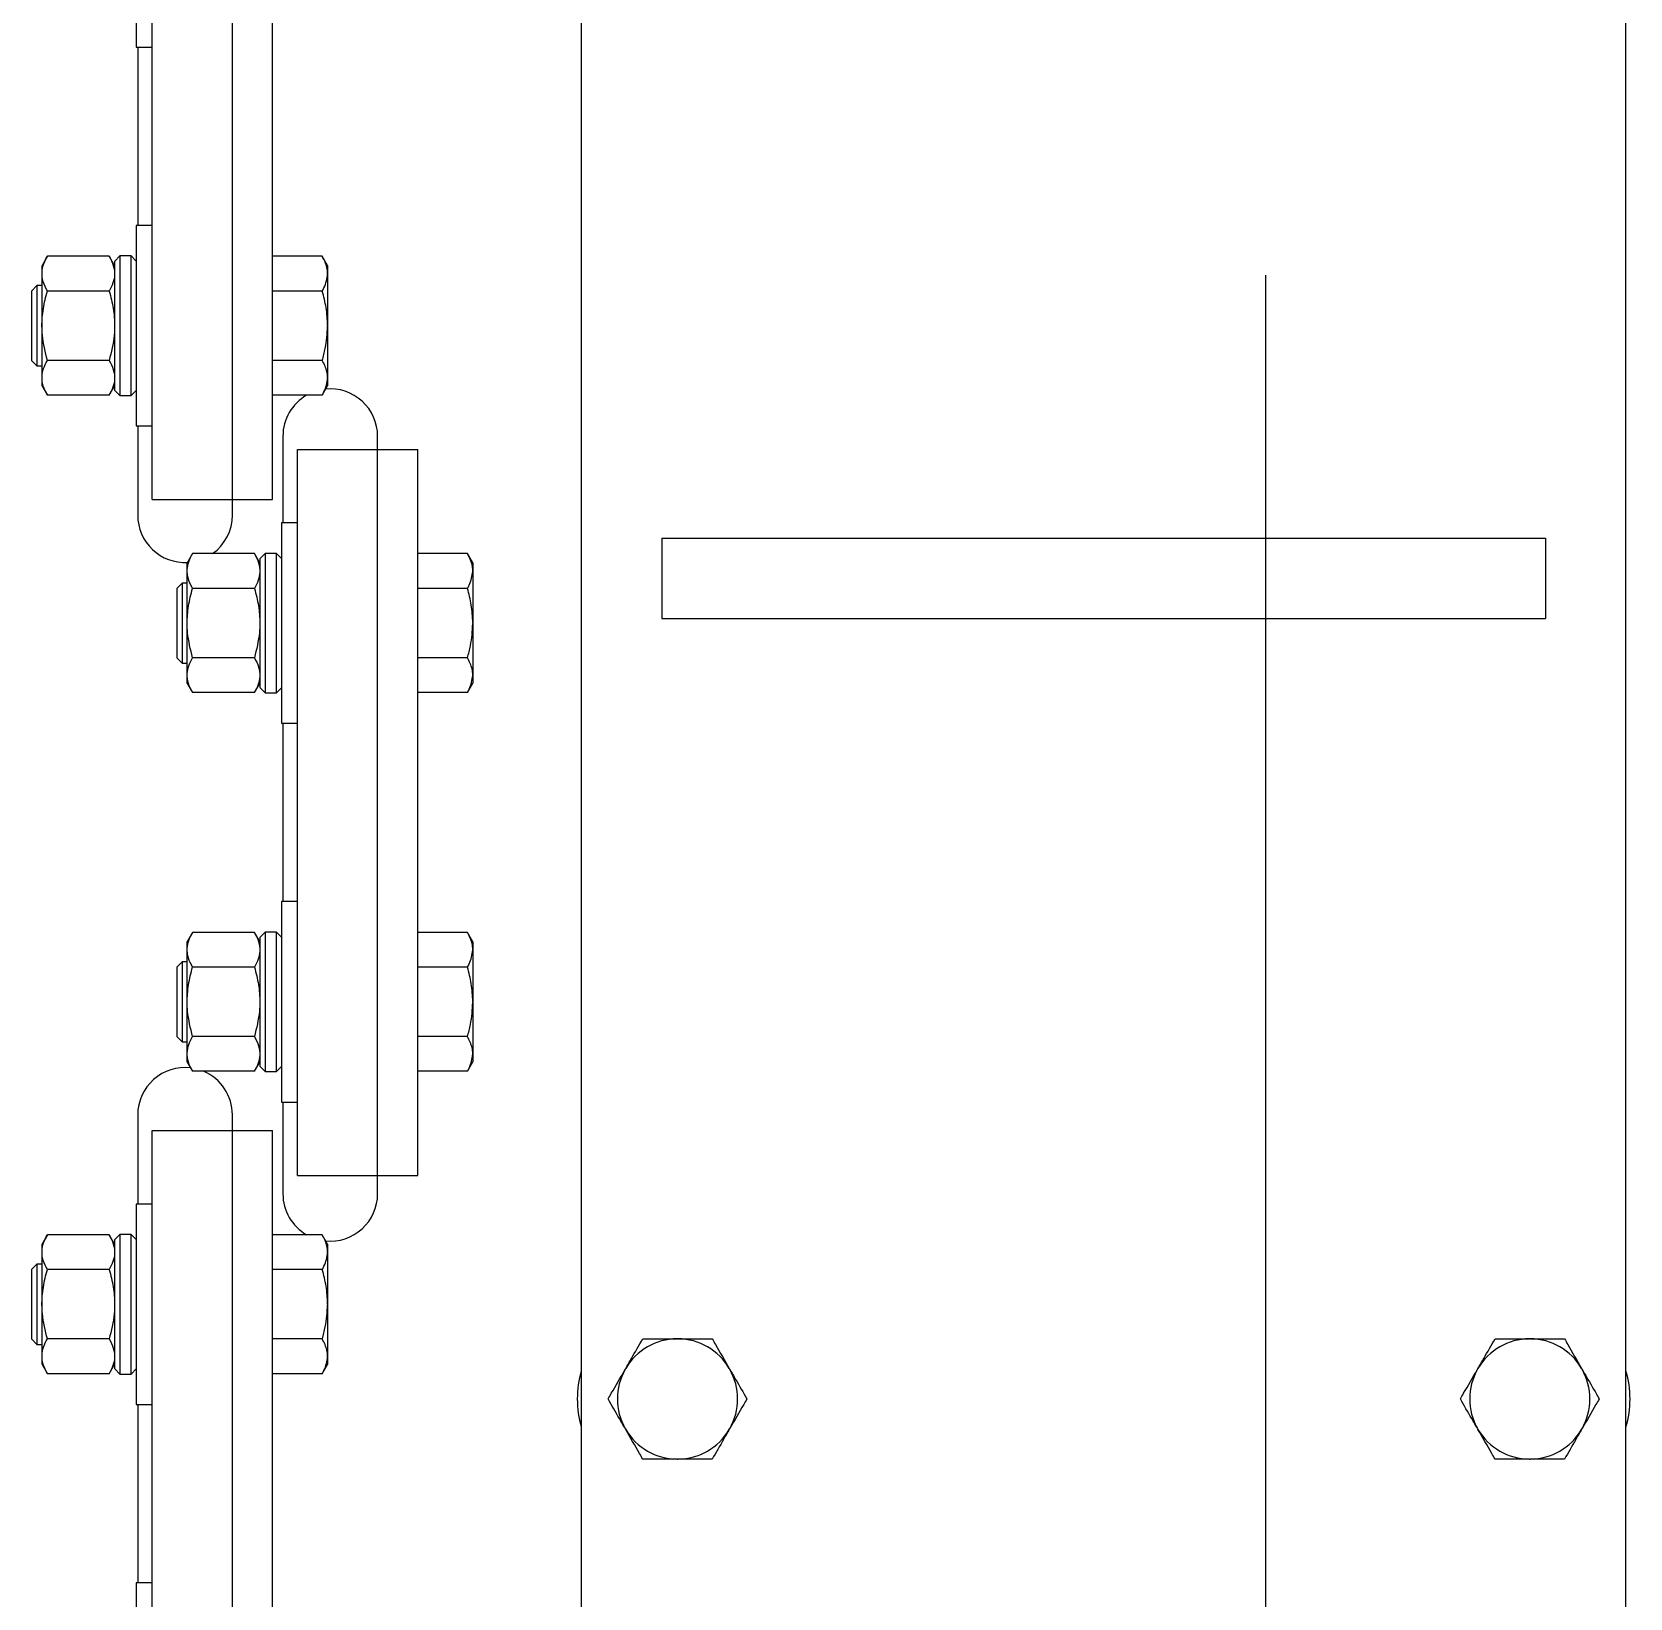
# Model space of a CAD drawing. Header units: millimetres. Extents: x 1293 to 41893, y 1011 to 26911.
# Drawn here: x 10689.4 to 10858.2, y 14736 to 14901.4 of the extents above; entities that cross this region are included whole.
import ezdxf

# ---------------------------------------------------------------- set-up
doc = ezdxf.new("R2010")
doc.units = ezdxf.units.MM
doc.header["$LTSCALE"] = 50
doc.linetypes.add('CENTERX2', pattern=[20.32, 12.7, -2.54, 2.54, -2.54])

msp = doc.modelspace()

# ---------------------------------------------------------------- linework, layer by layer
at = {"color": 7, "linetype": 'Continuous', "lineweight": 25}
for p, q in [((10747.4344163, 15092.7092064), (10747.4344163, 14114.7092064)), ((10857.745883, 14114.7092064), (10857.745883, 15092.7092064)), ((10710.5901497, 14850.3758731), (10710.5901497, 14930.3758731)), ((10702.123483, 14852.0425398), (10702.123483, 14928.7092064)), ((10714.823483, 14852.0425398), (10714.823483, 14928.7092064)), ((10700.4301497, 14920.9592064), (10700.4301497, 14899.7925398)), ((10700.4301497, 14899.7925398), (10702.123483, 14899.7925398)), ((10700.5901497, 14899.7925398), (10700.5901497, 14880.9592064)), ((10702.123483, 14880.9592064), (10700.4301497, 14880.9592064)), ((10700.4301497, 14880.9592064), (10700.4301497, 14859.7925398)), ((10691.0507723, 14877.7080064), (10690.4564163, 14876.6785518)), ((10697.5836604, 14877.7080064), (10691.0507723, 14877.7080064)), ((10698.1780163, 14876.6785518), (10697.5836604, 14877.7080064)), ((10698.707183, 14877.7418731), (10698.1780163, 14877.2127064)), ((10698.1780163, 14863.5390398), (10698.1780163, 14877.2127064)), ((10699.900983, 14877.7418731), (10698.707183, 14877.7418731)), ((10698.707183, 14877.7418731), (10698.707183, 14863.0098731)), ((10700.4301497, 14877.2127064), (10699.900983, 14877.7418731)), ((10699.900983, 14863.0098731), (10699.900983, 14877.7418731)), ((10720.0781281, 14877.7082215), (10714.823483, 14877.7082215)), ((10720.645163, 14876.7260882), (10720.0781281, 14877.7082215)), ((10690.4564163, 14876.6785518), (10690.4564163, 14864.0731945)), ((10720.645163, 14876.7260882), (10720.645163, 14864.025658)), ((10689.9534963, 14874.6092064), (10689.4243297, 14874.0800398)), ((10689.4243297, 14866.6717064), (10689.4243297, 14874.0800398)), ((10690.4564163, 14874.6092064), (10689.9534963, 14874.6092064)), ((10689.9534963, 14874.6092064), (10689.9534963, 14866.1425398)), ((10697.5834741, 14874.0422624), (10691.0509585, 14874.0422624)), ((10720.0781281, 14874.0420473), (10714.823483, 14874.0420473)), ((10689.4243297, 14866.6717064), (10689.9534963, 14866.1425398)), ((10689.9534963, 14866.1425398), (10690.4564163, 14866.1425398)), ((10697.5834741, 14866.7094838), (10691.0509585, 14866.7094838)), ((10720.0781281, 14866.7096989), (10714.823483, 14866.7096989)), ((10690.4564163, 14864.0731945), (10691.0507723, 14863.0437398)), ((10697.5836604, 14863.0437398), (10698.1780163, 14864.0731945)), ((10698.1780163, 14863.5390398), (10698.707183, 14863.0098731)), ((10699.900983, 14863.0098731), (10700.4301497, 14863.5390398)), ((10720.0781281, 14863.0435247), (10720.645163, 14864.025658)), ((10697.5836604, 14863.0437398), (10691.0507723, 14863.0437398)), ((10698.707183, 14863.0098731), (10699.900983, 14863.0098731)), ((10720.0781281, 14863.0435247), (10714.823483, 14863.0435247)), ((10700.4301497, 14859.7925398), (10702.123483, 14859.7925398)), ((10700.5901497, 14859.7925398), (10700.5901497, 14850.3758731)), ((10715.923483, 14858.7092064), (10715.923483, 14849.5592064)), ((10725.923483, 14778.7092064), (10725.923483, 14858.7092064)), ((10717.4568163, 14780.6425398), (10717.4568163, 14857.3092064)), ((10717.4568163, 14857.3092064), (10730.1568163, 14857.3092064)), ((10730.1568163, 14780.6425398), (10730.1568163, 14857.3092064)), ((10702.123483, 14852.0425398), (10714.823483, 14852.0425398)), ((10717.4568163, 14849.5592064), (10715.763483, 14849.5592064)), ((10715.763483, 14849.5592064), (10715.763483, 14828.3925398)), ((10755.923483, 14847.9425398), (10755.923483, 14839.4758731)), ((10755.923483, 14847.9425398), (10849.2568163, 14847.9425398)), ((10849.2568163, 14847.9425398), (10849.2568163, 14839.4758731)), ((10706.3841056, 14846.3080064), (10705.7897497, 14845.2785518)), ((10705.7897497, 14845.2785518), (10705.7897497, 14832.6731945)), ((10712.9169937, 14846.3080064), (10706.3841056, 14846.3080064)), ((10713.5113497, 14845.2785518), (10712.9169937, 14846.3080064)), ((10714.0405163, 14846.3418731), (10713.5113497, 14845.8127064)), ((10713.5113497, 14832.1390398), (10713.5113497, 14845.8127064)), ((10715.2343163, 14846.3418731), (10714.0405163, 14846.3418731)), ((10714.0405163, 14846.3418731), (10714.0405163, 14831.6098731)), ((10715.763483, 14845.8127064), (10715.2343163, 14846.3418731)), ((10715.2343163, 14831.6098731), (10715.2343163, 14846.3418731)), ((10735.4114614, 14846.3082215), (10730.1568163, 14846.3082215)), ((10735.9784963, 14845.3260882), (10735.4114614, 14846.3082215)), ((10735.9784963, 14845.3260882), (10735.9784963, 14832.625658)), ((10705.2868297, 14843.2092064), (10704.757663, 14842.6800398)), ((10705.7897497, 14843.2092064), (10705.2868297, 14843.2092064)), ((10705.2868297, 14843.2092064), (10705.2868297, 14834.7425398)), ((10704.757663, 14835.2717064), (10704.757663, 14842.6800398)), ((10712.9168075, 14842.6422624), (10706.3842919, 14842.6422624)), ((10735.4114614, 14842.6420473), (10730.1568163, 14842.6420473)), ((10755.923483, 14839.4758731), (10849.2568163, 14839.4758731)), ((10704.757663, 14835.2717064), (10705.2868297, 14834.7425398)), ((10705.2868297, 14834.7425398), (10705.7897497, 14834.7425398)), ((10712.9168075, 14835.3094838), (10706.3842919, 14835.3094838)), ((10735.4114614, 14835.3096989), (10730.1568163, 14835.3096989)), ((10705.7897497, 14832.6731945), (10706.3841056, 14831.6437398)), ((10712.9169937, 14831.6437398), (10706.3841056, 14831.6437398)), ((10712.9169937, 14831.6437398), (10713.5113497, 14832.6731945)), ((10713.5113497, 14832.1390398), (10714.0405163, 14831.6098731)), ((10714.0405163, 14831.6098731), (10715.2343163, 14831.6098731)), ((10715.2343163, 14831.6098731), (10715.763483, 14832.1390398)), ((10735.4114614, 14831.6435247), (10730.1568163, 14831.6435247)), ((10735.4114614, 14831.6435247), (10735.9784963, 14832.625658)), ((10715.763483, 14828.3925398), (10717.4568163, 14828.3925398)), ((10715.923483, 14828.3925398), (10715.923483, 14809.5592064)), ((10717.4568163, 14809.5592064), (10715.763483, 14809.5592064)), ((10715.763483, 14809.5592064), (10715.763483, 14788.3925398)), ((10706.3841056, 14806.3080064), (10705.7897497, 14805.2785518)), ((10712.9169937, 14806.3080064), (10706.3841056, 14806.3080064)), ((10713.5113497, 14805.2785518), (10712.9169937, 14806.3080064)), ((10714.0405163, 14806.3418731), (10713.5113497, 14805.8127064)), ((10715.2343163, 14806.3418731), (10714.0405163, 14806.3418731)), ((10714.0405163, 14806.3418731), (10714.0405163, 14791.6098731)), ((10715.763483, 14805.8127064), (10715.2343163, 14806.3418731)), ((10715.2343163, 14791.6098731), (10715.2343163, 14806.3418731)), ((10735.4114614, 14806.3082215), (10730.1568163, 14806.3082215)), ((10735.9784963, 14805.3260882), (10735.4114614, 14806.3082215)), ((10705.7897497, 14805.2785518), (10705.7897497, 14792.6731945)), ((10713.5113497, 14792.1390398), (10713.5113497, 14805.8127064)), ((10735.9784963, 14805.3260882), (10735.9784963, 14792.625658)), ((10705.2868297, 14803.2092064), (10704.757663, 14802.6800398)), ((10704.757663, 14795.2717064), (10704.757663, 14802.6800398)), ((10705.7897497, 14803.2092064), (10705.2868297, 14803.2092064)), ((10705.2868297, 14803.2092064), (10705.2868297, 14794.7425398)), ((10712.9168075, 14802.6422624), (10706.3842919, 14802.6422624)), ((10735.4114614, 14802.6420473), (10730.1568163, 14802.6420473)), ((10704.757663, 14795.2717064), (10705.2868297, 14794.7425398)), ((10705.2868297, 14794.7425398), (10705.7897497, 14794.7425398)), ((10712.9168075, 14795.3094838), (10706.3842919, 14795.3094838)), ((10735.4114614, 14795.3096989), (10730.1568163, 14795.3096989)), ((10705.7897497, 14792.6731945), (10706.3841056, 14791.6437398)), ((10712.9169937, 14791.6437398), (10713.5113497, 14792.6731945)), ((10735.4114614, 14791.6435247), (10735.9784963, 14792.625658)), ((10712.9169937, 14791.6437398), (10706.3841056, 14791.6437398)), ((10713.5113497, 14792.1390398), (10714.0405163, 14791.6098731)), ((10714.0405163, 14791.6098731), (10715.2343163, 14791.6098731)), ((10715.2343163, 14791.6098731), (10715.763483, 14792.1390398)), ((10735.4114614, 14791.6435247), (10730.1568163, 14791.6435247)), ((10715.763483, 14788.3925398), (10717.4568163, 14788.3925398)), ((10715.923483, 14788.3925398), (10715.923483, 14778.7092064)), ((10700.5901497, 14787.0425398), (10700.5901497, 14777.6258731)), ((10710.5901497, 14707.0425398), (10710.5901497, 14787.0425398)), ((10702.123483, 14708.7092064), (10702.123483, 14785.3758731)), ((10702.123483, 14785.3758731), (10714.823483, 14785.3758731)), ((10714.823483, 14708.7092064), (10714.823483, 14785.3758731)), ((10717.4568163, 14780.6425398), (10730.1568163, 14780.6425398)), ((10702.123483, 14777.6258731), (10700.4301497, 14777.6258731)), ((10700.4301497, 14777.6258731), (10700.4301497, 14756.4592064)), ((10691.0507723, 14774.3746731), (10690.4564163, 14773.3452184)), ((10697.5836604, 14774.3746731), (10691.0507723, 14774.3746731)), ((10698.1780163, 14773.3452184), (10697.5836604, 14774.3746731)), ((10698.707183, 14774.4085398), (10698.1780163, 14773.8793731)), ((10699.900983, 14774.4085398), (10698.707183, 14774.4085398)), ((10698.707183, 14774.4085398), (10698.707183, 14759.6765398)), ((10700.4301497, 14773.8793731), (10699.900983, 14774.4085398)), ((10699.900983, 14759.6765398), (10699.900983, 14774.4085398)), ((10720.0781281, 14774.3748882), (10714.823483, 14774.3748882)), ((10720.645163, 14773.3927549), (10720.0781281, 14774.3748882)), ((10690.4564163, 14773.3452184), (10690.4564163, 14760.7398611)), ((10698.1780163, 14760.2057064), (10698.1780163, 14773.8793731)), ((10720.645163, 14773.3927549), (10720.645163, 14760.6923247)), ((10689.9534963, 14771.2758731), (10689.4243297, 14770.7467064)), ((10689.4243297, 14763.3383731), (10689.4243297, 14770.7467064)), ((10690.4564163, 14771.2758731), (10689.9534963, 14771.2758731)), ((10689.9534963, 14771.2758731), (10689.9534963, 14762.8092064)), ((10697.5834741, 14770.7089291), (10691.0509585, 14770.7089291)), ((10720.0781281, 14770.708714), (10714.823483, 14770.708714)), ((10689.4243297, 14763.3383731), (10689.9534963, 14762.8092064)), ((10689.9534963, 14762.8092064), (10690.4564163, 14762.8092064)), ((10697.5834741, 14763.3761505), (10691.0509585, 14763.3761505)), ((10720.0781281, 14763.3763656), (10714.823483, 14763.3763656)), ((10757.6424147, 14763.3925398), (10757.5378847, 14763.3925398)), ((10847.6424147, 14763.3925398), (10847.5378847, 14763.3925398)), ((10690.4564163, 14760.7398611), (10691.0507723, 14759.7104064)), ((10697.5836604, 14759.7104064), (10698.1780163, 14760.7398611)), ((10720.0781281, 14759.7101914), (10720.645163, 14760.6923247)), ((10697.5836604, 14759.7104064), (10691.0507723, 14759.7104064)), ((10698.1780163, 14760.2057064), (10698.707183, 14759.6765398)), ((10698.707183, 14759.6765398), (10699.900983, 14759.6765398)), ((10699.900983, 14759.6765398), (10700.4301497, 14760.2057064)), ((10720.0781281, 14759.7101914), (10714.823483, 14759.7101914)), ((10752.1170209, 14760.2628026), (10752.0647558, 14760.172277)), ((10763.1155435, 14760.172277), (10763.0632785, 14760.2628026)), ((10842.1170209, 14760.2628026), (10842.0647558, 14760.172277)), ((10853.1155435, 14760.172277), (10853.0632785, 14760.2628026)), ((10700.4301497, 14756.4592064), (10702.123483, 14756.4592064)), ((10700.5901497, 14756.4592064), (10700.5901497, 14737.6258731)), ((10752.0647558, 14753.9128026), (10752.1170209, 14753.822277)), ((10763.0632785, 14753.822277), (10763.1155435, 14753.9128026)), ((10842.0647558, 14753.9128026), (10842.1170209, 14753.822277)), ((10853.0632785, 14753.822277), (10853.1155435, 14753.9128026)), ((10757.5378847, 14750.6925398), (10757.6424147, 14750.6925398)), ((10847.5378847, 14750.6925398), (10847.6424147, 14750.6925398)), ((10702.123483, 14737.6258731), (10700.4301497, 14737.6258731)), ((10700.4301497, 14737.6258731), (10700.4301497, 14716.4592064))]:
    msp.add_line(p, q, dxfattribs=at)
at = {"color": 7, "linetype": 'CENTERX2'}
msp.add_line((10819.6972046, 14875.7092064), (10819.6972046, 14331.7092064), dxfattribs=at)
at = {"color": 7, "linetype": 'Continuous', "lineweight": 25}
for centre, radius, start, end in [((10720.923483, 14858.7092064), 5, 0, 95.440105384), ((10720.923483, 14858.7092064), 5, 119.903804192, 180), ((10705.5901497, 14850.3758731), 5, 180, 272.97710524), ((10705.5901497, 14850.3758731), 5, 305.553460402, 0), ((10705.5901497, 14787.0425398), 5, 83.299138573, 180), ((10705.5901497, 14787.0425398), 5, 0, 66.961193547), ((10720.923483, 14778.7092064), 5, 180, 240.096195808), ((10720.923483, 14778.7092064), 5, 264.559894616, 0), ((10757.5901497, 14757.0425398), 6.3502151, 90.471574246, 149.528425754), ((10757.5901497, 14757.0425398), 6.3502151, 30.471574246, 89.528425754), ((10847.5901497, 14757.0425398), 6.3502151, 90.471574246, 149.528425754), ((10847.5901497, 14757.0425398), 6.3502151, 30.471574246, 89.528425754), ((10757.5901497, 14757.0425398), 10.5833333, 163.657502275, 196.342497725), ((10757.5901497, 14757.0425398), 6.3502151, 150.471574246, 209.528425754), ((10757.5901497, 14757.0425398), 6.3502151, 330.471574246, 29.528425754), ((10847.5901497, 14757.0425398), 6.3502151, 150.471574246, 209.528425754), ((10847.5901497, 14757.0425398), 6.3502151, 330.471574246, 29.528425754), ((10847.5901497, 14757.0425398), 10.5833333, 343.657502275, 16.342497725), ((10757.5901497, 14757.0425398), 6.3502151, 210.471574246, 269.528425754), ((10757.5901497, 14757.0425398), 6.3502151, 270.471574246, 329.528425754), ((10847.5901497, 14757.0425398), 6.3502151, 210.471574246, 269.528425754), ((10847.5901497, 14757.0425398), 6.3502151, 270.471574246, 329.528425754)]:
    msp.add_arc(centre, radius, start, end, dxfattribs=at)
for points, knots in [([(10691.0509585, 14874.0422624), (10690.887134, 14874.3604372), (10690.5559326, 14875.0036862), (10690.4347501, 14875.9567174), (10690.6125352, 14876.8677227), (10690.9038037, 14877.4262061), (10691.0507723, 14877.7080064)], [0, 0, 0, 0, 0.2646176718, 0.5349733347, 0.7653562273, 1, 1, 1, 1]), ([(10697.5836604, 14877.7080064), (10697.7474529, 14877.3898422), (10698.07859, 14876.7466139), (10698.1996735, 14875.7935935), (10698.021797, 14874.8825785), (10697.7304715, 14874.3240735), (10697.5834741, 14874.0422624)], [0, 0, 0, 0, 0.2646061211, 0.5349506065, 0.7653448938, 1, 1, 1, 1]), ([(10720.645163, 14875.9012669), (10720.6304534, 14876.1063853), (10720.5865692, 14876.7183277), (10720.2811639, 14877.3129272), (10720.0781281, 14877.7082215)], [0, 0, 0, 0, 0.3351922062, 1, 1, 1, 1]), ([(10720.0781281, 14874.0420473), (10720.1423499, 14874.1562968), (10720.4730288, 14874.7445688), (10720.5683524, 14875.3561761), (10720.645163, 14875.8490019)], [0, 0, 0, 0, 0.1942119601, 1, 1, 1, 1]), ([(10691.0509585, 14866.7094838), (10690.833506, 14867.5946474), (10690.4678824, 14869.0829569), (10690.469616, 14871.2592219), (10690.7167024, 14872.8166106), (10690.9674133, 14873.7359183), (10691.0509585, 14874.0422624)], [0, 0, 0, 0, 0.3661794341, 0.6156922034, 0.8719357593, 1, 1, 1, 1]), ([(10697.5834741, 14874.0422624), (10697.6670216, 14873.7359134), (10697.9135532, 14872.8319397), (10698.1633308, 14871.2754408), (10698.1703134, 14869.0984511), (10697.8009101, 14867.5946452), (10697.5834741, 14866.7094838)], [0, 0, 0, 0, 0.12806477444, 0.37789303104, 0.63381903979, 1, 1, 1, 1]), ([(10720.645163, 14870.4281381), (10720.6127677, 14871.0520387), (10720.5491876, 14872.2765268), (10720.2331422, 14873.4610579), (10720.0781281, 14874.0420473)], [0, 0, 0, 0, 0.50951955136, 1, 1, 1, 1]), ([(10720.0781281, 14866.7096989), (10720.1942852, 14867.1343728), (10720.5173074, 14868.3153509), (10720.5952489, 14869.5395957), (10720.645163, 14870.3236081)], [0, 0, 0, 0, 0.35959504835, 1, 1, 1, 1]), ([(10691.0507723, 14863.0437398), (10690.8869797, 14863.361904), (10690.5558426, 14864.0051323), (10690.4347591, 14864.9581528), (10690.6126356, 14865.8691678), (10690.9039612, 14866.4276728), (10691.0509585, 14866.7094838)], [0, 0, 0, 0, 0.26460612106, 0.53495060651, 0.76534489377, 1, 1, 1, 1]), ([(10697.5834741, 14866.7094838), (10697.7472986, 14866.391309), (10698.0785001, 14865.74806), (10698.1996826, 14864.7950289), (10698.0218974, 14863.8840235), (10697.730629, 14863.3255401), (10697.5836604, 14863.0437398)], [0, 0, 0, 0, 0.2646176718, 0.5349733347, 0.7653562273, 1, 1, 1, 1]), ([(10720.645163, 14864.9027443), (10720.6304534, 14865.1078626), (10720.5865692, 14865.7198051), (10720.2811639, 14866.3144045), (10720.0781281, 14866.7096989)], [0, 0, 0, 0, 0.3351922062, 1, 1, 1, 1]), ([(10720.0781281, 14863.0435247), (10720.1423499, 14863.1577742), (10720.4730288, 14863.7460462), (10720.5683524, 14864.3576535), (10720.645163, 14864.8504793)], [0, 0, 0, 0, 0.1942119601, 1, 1, 1, 1]), ([(10706.3842919, 14842.6422624), (10706.2204673, 14842.9604372), (10705.8892659, 14843.6036862), (10705.7680834, 14844.5567174), (10705.9458686, 14845.4677227), (10706.237137, 14846.0262061), (10706.3841056, 14846.3080064)], [0, 0, 0, 0, 0.2646176718, 0.5349733347, 0.7653562273, 1, 1, 1, 1]), ([(10712.9169937, 14846.3080064), (10713.0807863, 14845.9898422), (10713.4119234, 14845.3466139), (10713.5330069, 14844.3935935), (10713.3551304, 14843.4825785), (10713.0638048, 14842.9240735), (10712.9168075, 14842.6422624)], [0, 0, 0, 0, 0.2646061211, 0.5349506065, 0.7653448938, 1, 1, 1, 1]), ([(10735.9784963, 14844.5012669), (10735.9637867, 14844.7063853), (10735.9199026, 14845.3183277), (10735.6144972, 14845.9129272), (10735.4114614, 14846.3082215)], [0, 0, 0, 0, 0.3351922062, 1, 1, 1, 1]), ([(10735.4114614, 14842.6420473), (10735.4756832, 14842.7562968), (10735.8063621, 14843.3445688), (10735.9016857, 14843.9561761), (10735.9784963, 14844.4490019)], [0, 0, 0, 0, 0.1942119601, 1, 1, 1, 1]), ([(10706.3842919, 14835.3094838), (10706.1668393, 14836.1946474), (10705.8012157, 14837.6829569), (10705.8029493, 14839.8592219), (10706.0500357, 14841.4166106), (10706.3007466, 14842.3359183), (10706.3842919, 14842.6422624)], [0, 0, 0, 0, 0.3661794341, 0.6156922034, 0.8719357593, 1, 1, 1, 1]), ([(10712.9168075, 14842.6422624), (10713.0003549, 14842.3359134), (10713.2468865, 14841.4319397), (10713.4966641, 14839.8754408), (10713.5036467, 14837.6984511), (10713.1342434, 14836.1946452), (10712.9168075, 14835.3094838)], [0, 0, 0, 0, 0.1280647744, 0.377893031, 0.6338190398, 1, 1, 1, 1]), ([(10735.9784963, 14839.0281381), (10735.946101, 14839.6520387), (10735.8825209, 14840.8765268), (10735.5664755, 14842.0610579), (10735.4114614, 14842.6420473)], [0, 0, 0, 0, 0.50951955136, 1, 1, 1, 1]), ([(10735.4114614, 14835.3096989), (10735.5276186, 14835.7343728), (10735.8506408, 14836.9153509), (10735.9285822, 14838.1395957), (10735.9784963, 14838.9236081)], [0, 0, 0, 0, 0.3595950484, 1, 1, 1, 1]), ([(10706.3841056, 14831.6437398), (10706.2203131, 14831.961904), (10705.8891759, 14832.6051323), (10705.7680925, 14833.5581528), (10705.945969, 14834.4691678), (10706.2372945, 14835.0276728), (10706.3842919, 14835.3094838)], [0, 0, 0, 0, 0.2646061211, 0.5349506065, 0.7653448938, 1, 1, 1, 1]), ([(10712.9168075, 14835.3094838), (10713.080632, 14834.991309), (10713.4118334, 14834.34806), (10713.5330159, 14833.3950289), (10713.3552307, 14832.4840235), (10713.0639623, 14831.9255401), (10712.9169937, 14831.6437398)], [0, 0, 0, 0, 0.2646176718, 0.5349733347, 0.76535622725, 1, 1, 1, 1]), ([(10735.9784963, 14833.5027443), (10735.9637867, 14833.7078626), (10735.9199026, 14834.3198051), (10735.6144972, 14834.9144045), (10735.4114614, 14835.3096989)], [0, 0, 0, 0, 0.3351922062, 1, 1, 1, 1]), ([(10735.4114614, 14831.6435247), (10735.4756832, 14831.7577742), (10735.8063621, 14832.3460462), (10735.9016857, 14832.9576535), (10735.9784963, 14833.4504793)], [0, 0, 0, 0, 0.1942119601, 1, 1, 1, 1]), ([(10706.3842919, 14802.6422624), (10706.2204673, 14802.9604372), (10705.8892659, 14803.6036862), (10705.7680834, 14804.5567174), (10705.9458686, 14805.4677227), (10706.237137, 14806.0262061), (10706.3841056, 14806.3080064)], [0, 0, 0, 0, 0.2646176718, 0.5349733347, 0.7653562273, 1, 1, 1, 1]), ([(10712.9169937, 14806.3080064), (10713.0807863, 14805.9898422), (10713.4119234, 14805.3466139), (10713.5330069, 14804.3935935), (10713.3551304, 14803.4825785), (10713.0638048, 14802.9240735), (10712.9168075, 14802.6422624)], [0, 0, 0, 0, 0.2646061211, 0.5349506065, 0.7653448938, 1, 1, 1, 1]), ([(10735.9784963, 14804.5012669), (10735.9637867, 14804.7063853), (10735.9199026, 14805.3183277), (10735.6144972, 14805.9129272), (10735.4114614, 14806.3082215)], [0, 0, 0, 0, 0.3351922062, 1, 1, 1, 1]), ([(10735.4114614, 14802.6420473), (10735.4756832, 14802.7562968), (10735.8063621, 14803.3445688), (10735.9016857, 14803.9561761), (10735.9784963, 14804.4490019)], [0, 0, 0, 0, 0.1942119601, 1, 1, 1, 1]), ([(10706.3842919, 14795.3094838), (10706.1668393, 14796.1946474), (10705.8012157, 14797.6829569), (10705.8029493, 14799.8592219), (10706.0500357, 14801.4166106), (10706.3007466, 14802.3359183), (10706.3842919, 14802.6422624)], [0, 0, 0, 0, 0.3661794341, 0.6156922034, 0.8719357593, 1, 1, 1, 1]), ([(10712.9168075, 14802.6422624), (10713.0003549, 14802.3359134), (10713.2468865, 14801.4319397), (10713.4966641, 14799.8754408), (10713.5036467, 14797.6984511), (10713.1342434, 14796.1946452), (10712.9168075, 14795.3094838)], [0, 0, 0, 0, 0.12806477444, 0.37789303104, 0.63381903979, 1, 1, 1, 1]), ([(10735.9784963, 14799.0281381), (10735.946101, 14799.6520387), (10735.8825209, 14800.8765268), (10735.5664755, 14802.0610579), (10735.4114614, 14802.6420473)], [0, 0, 0, 0, 0.50951955136, 1, 1, 1, 1]), ([(10735.4114614, 14795.3096989), (10735.5276186, 14795.7343728), (10735.8506408, 14796.9153509), (10735.9285822, 14798.1395957), (10735.9784963, 14798.9236081)], [0, 0, 0, 0, 0.3595950484, 1, 1, 1, 1]), ([(10706.3841056, 14791.6437398), (10706.2203131, 14791.961904), (10705.8891759, 14792.6051323), (10705.7680925, 14793.5581528), (10705.945969, 14794.4691678), (10706.2372945, 14795.0276728), (10706.3842919, 14795.3094838)], [0, 0, 0, 0, 0.2646061211, 0.5349506065, 0.7653448938, 1, 1, 1, 1]), ([(10712.9168075, 14795.3094838), (10713.080632, 14794.991309), (10713.4118334, 14794.34806), (10713.5330159, 14793.3950289), (10713.3552307, 14792.4840235), (10713.0639623, 14791.9255401), (10712.9169937, 14791.6437398)], [0, 0, 0, 0, 0.2646176718, 0.5349733347, 0.7653562273, 1, 1, 1, 1]), ([(10735.9784963, 14793.5027443), (10735.9637867, 14793.7078626), (10735.9199026, 14794.3198051), (10735.6144972, 14794.9144045), (10735.4114614, 14795.3096989)], [0, 0, 0, 0, 0.3351922062, 1, 1, 1, 1]), ([(10735.4114614, 14791.6435247), (10735.4756832, 14791.7577742), (10735.8063621, 14792.3460462), (10735.9016857, 14792.9576535), (10735.9784963, 14793.4504793)], [0, 0, 0, 0, 0.1942119601, 1, 1, 1, 1]), ([(10691.0509585, 14770.7089291), (10690.887134, 14771.0271039), (10690.5559326, 14771.6703529), (10690.4347501, 14772.623384), (10690.6125352, 14773.5343894), (10690.9038037, 14774.0928728), (10691.0507723, 14774.3746731)], [0, 0, 0, 0, 0.2646176718, 0.5349733347, 0.7653562273, 1, 1, 1, 1]), ([(10697.5836604, 14774.3746731), (10697.7474529, 14774.0565089), (10698.07859, 14773.4132806), (10698.1996735, 14772.4602601), (10698.021797, 14771.5492451), (10697.7304715, 14770.9907401), (10697.5834741, 14770.7089291)], [0, 0, 0, 0, 0.2646061211, 0.5349506065, 0.7653448938, 1, 1, 1, 1]), ([(10720.645163, 14772.5679336), (10720.6304534, 14772.7730519), (10720.5865692, 14773.3849943), (10720.2811639, 14773.9795938), (10720.0781281, 14774.3748882)], [0, 0, 0, 0, 0.3351922062, 1, 1, 1, 1]), ([(10720.0781281, 14770.708714), (10720.1423499, 14770.8229635), (10720.4730288, 14771.4112355), (10720.5683524, 14772.0228427), (10720.645163, 14772.5156686)], [0, 0, 0, 0, 0.1942119601, 1, 1, 1, 1]), ([(10691.0509585, 14763.3761505), (10690.833506, 14764.2613141), (10690.4678824, 14765.7496236), (10690.469616, 14767.9258886), (10690.7167024, 14769.4832772), (10690.9674133, 14770.4025849), (10691.0509585, 14770.7089291)], [0, 0, 0, 0, 0.36617943412, 0.61569220336, 0.87193575927, 1, 1, 1, 1]), ([(10697.5834741, 14770.7089291), (10697.6670216, 14770.40258), (10697.9135532, 14769.4986064), (10698.1633308, 14767.9421075), (10698.1703134, 14765.7651178), (10697.8009101, 14764.2613119), (10697.5834741, 14763.3761505)], [0, 0, 0, 0, 0.12806477444, 0.37789303104, 0.63381903979, 1, 1, 1, 1]), ([(10720.645163, 14767.0948048), (10720.6127677, 14767.7187054), (10720.5491876, 14768.9431934), (10720.2331422, 14770.1277246), (10720.0781281, 14770.708714)], [0, 0, 0, 0, 0.5095195514, 1, 1, 1, 1]), ([(10720.0781281, 14763.3763656), (10720.1942852, 14763.8010395), (10720.5173074, 14764.9820176), (10720.5952489, 14766.2062624), (10720.645163, 14766.9902748)], [0, 0, 0, 0, 0.3595950484, 1, 1, 1, 1]), ([(10691.0507723, 14759.7104064), (10690.8869797, 14760.0285707), (10690.5558426, 14760.671799), (10690.4347591, 14761.6248194), (10690.6126356, 14762.5358344), (10690.9039612, 14763.0943394), (10691.0509585, 14763.3761505)], [0, 0, 0, 0, 0.2646061211, 0.5349506065, 0.7653448938, 1, 1, 1, 1]), ([(10697.5834741, 14763.3761505), (10697.7472986, 14763.0579757), (10698.0785001, 14762.4147267), (10698.1996826, 14761.4616955), (10698.0218974, 14760.5506902), (10697.730629, 14759.9922068), (10697.5836604, 14759.7104064)], [0, 0, 0, 0, 0.2646176718, 0.5349733347, 0.7653562273, 1, 1, 1, 1]), ([(10720.645163, 14761.569411), (10720.6304534, 14761.7745293), (10720.5865692, 14762.3864717), (10720.2811639, 14762.9810712), (10720.0781281, 14763.3763656)], [0, 0, 0, 0, 0.3351922062, 1, 1, 1, 1]), ([(10752.1170209, 14760.2628026), (10752.3221392, 14760.618078), (10752.9340816, 14761.6779933), (10753.5286811, 14762.7078698), (10753.9239755, 14763.3925398)], [0, 0, 0, 0, 0.3351922062, 1, 1, 1, 1]), ([(10753.9239755, 14763.3925398), (10754.3486493, 14763.3925398), (10755.5296275, 14763.3925398), (10756.7538722, 14763.3925398), (10757.5378847, 14763.3925398)], [0, 0, 0, 0, 0.3595950484, 1, 1, 1, 1]), ([(10757.6424147, 14763.3925398), (10758.2663153, 14763.3925398), (10759.4908033, 14763.3925398), (10760.6753345, 14763.3925398), (10761.2563239, 14763.3925398)], [0, 0, 0, 0, 0.5095195514, 1, 1, 1, 1]), ([(10761.2563239, 14763.3925398), (10761.3705733, 14763.1946539), (10761.9588453, 14762.1757369), (10762.5704526, 14761.116402), (10763.0632785, 14760.2628026)], [0, 0, 0, 0, 0.1942119601, 1, 1, 1, 1]), ([(10842.1170209, 14760.2628026), (10842.3221392, 14760.618078), (10842.9340816, 14761.6779933), (10843.5286811, 14762.7078698), (10843.9239755, 14763.3925398)], [0, 0, 0, 0, 0.3351922062, 1, 1, 1, 1]), ([(10843.9239755, 14763.3925398), (10844.3486493, 14763.3925398), (10845.5296275, 14763.3925398), (10846.7538722, 14763.3925398), (10847.5378847, 14763.3925398)], [0, 0, 0, 0, 0.3595950484, 1, 1, 1, 1]), ([(10847.6424147, 14763.3925398), (10848.2663153, 14763.3925398), (10849.4908033, 14763.3925398), (10850.6753345, 14763.3925398), (10851.2563239, 14763.3925398)], [0, 0, 0, 0, 0.5095195514, 1, 1, 1, 1]), ([(10851.2563239, 14763.3925398), (10851.3705733, 14763.1946539), (10851.9588453, 14762.1757369), (10852.5704526, 14761.116402), (10853.0632785, 14760.2628026)], [0, 0, 0, 0, 0.19421196006, 1, 1, 1, 1]), ([(10720.0781281, 14759.7101914), (10720.1423499, 14759.8244408), (10720.4730288, 14760.4127128), (10720.5683524, 14761.0243201), (10720.645163, 14761.517146)], [0, 0, 0, 0, 0.1942119601, 1, 1, 1, 1]), ([(10750.2578012, 14757.0425398), (10750.3720507, 14757.2404256), (10750.9603227, 14758.2593426), (10751.57193, 14759.3186776), (10752.0647558, 14760.172277)], [0, 0, 0, 0, 0.1942119601, 1, 1, 1, 1]), ([(10763.1155435, 14760.172277), (10763.3206618, 14759.8170016), (10763.9326042, 14758.7570862), (10764.5272037, 14757.7272097), (10764.9224981, 14757.0425398)], [0, 0, 0, 0, 0.3351922062, 1, 1, 1, 1]), ([(10840.2578012, 14757.0425398), (10840.3720507, 14757.2404256), (10840.9603227, 14758.2593426), (10841.57193, 14759.3186776), (10842.0647558, 14760.172277)], [0, 0, 0, 0, 0.1942119601, 1, 1, 1, 1]), ([(10853.1155435, 14760.172277), (10853.3206618, 14759.8170016), (10853.9326042, 14758.7570862), (10854.5272037, 14757.7272097), (10854.9224981, 14757.0425398)], [0, 0, 0, 0, 0.3351922062, 1, 1, 1, 1]), ([(10752.0647558, 14753.9128026), (10751.8596375, 14754.268078), (10751.2476951, 14755.3279933), (10750.6530956, 14756.3578698), (10750.2578012, 14757.0425398)], [0, 0, 0, 0, 0.3351922062, 1, 1, 1, 1]), ([(10764.9224981, 14757.0425398), (10764.8082486, 14756.8446539), (10764.2199766, 14755.8257369), (10763.6083693, 14754.766402), (10763.1155435, 14753.9128026)], [0, 0, 0, 0, 0.1942119601, 1, 1, 1, 1]), ([(10842.0647558, 14753.9128026), (10841.8596375, 14754.268078), (10841.2476951, 14755.3279933), (10840.6530956, 14756.3578698), (10840.2578012, 14757.0425398)], [0, 0, 0, 0, 0.3351922062, 1, 1, 1, 1]), ([(10854.9224981, 14757.0425398), (10854.8082486, 14756.8446539), (10854.2199766, 14755.8257369), (10853.6083693, 14754.766402), (10853.1155435, 14753.9128026)], [0, 0, 0, 0, 0.1942119601, 1, 1, 1, 1]), ([(10753.9239755, 14750.6925398), (10753.809726, 14750.8904256), (10753.221454, 14751.9093426), (10752.6098467, 14752.9686776), (10752.1170209, 14753.822277)], [0, 0, 0, 0, 0.19421196006, 1, 1, 1, 1]), ([(10763.0632785, 14753.822277), (10762.8581601, 14753.4670016), (10762.2462177, 14752.4070862), (10761.6516182, 14751.3772097), (10761.2563239, 14750.6925398)], [0, 0, 0, 0, 0.3351922062, 1, 1, 1, 1]), ([(10843.9239755, 14750.6925398), (10843.809726, 14750.8904256), (10843.221454, 14751.9093426), (10842.6098467, 14752.9686776), (10842.1170209, 14753.822277)], [0, 0, 0, 0, 0.1942119601, 1, 1, 1, 1]), ([(10853.0632785, 14753.822277), (10852.8581601, 14753.4670016), (10852.2462177, 14752.4070862), (10851.6516182, 14751.3772097), (10851.2563239, 14750.6925398)], [0, 0, 0, 0, 0.3351922062, 1, 1, 1, 1]), ([(10757.5378847, 14750.6925398), (10756.9139841, 14750.6925398), (10755.689496, 14750.6925398), (10754.5049648, 14750.6925398), (10753.9239755, 14750.6925398)], [0, 0, 0, 0, 0.5095195514, 1, 1, 1, 1]), ([(10761.2563239, 14750.6925398), (10760.83165, 14750.6925398), (10759.6506719, 14750.6925398), (10758.4264271, 14750.6925398), (10757.6424147, 14750.6925398)], [0, 0, 0, 0, 0.3595950484, 1, 1, 1, 1]), ([(10847.5378847, 14750.6925398), (10846.9139841, 14750.6925398), (10845.689496, 14750.6925398), (10844.5049648, 14750.6925398), (10843.9239755, 14750.6925398)], [0, 0, 0, 0, 0.5095195514, 1, 1, 1, 1]), ([(10851.2563239, 14750.6925398), (10850.83165, 14750.6925398), (10849.6506719, 14750.6925398), (10848.4264271, 14750.6925398), (10847.6424147, 14750.6925398)], [0, 0, 0, 0, 0.3595950484, 1, 1, 1, 1])]:
    msp.add_open_spline(points, degree=3, knots=knots, dxfattribs=at)

doc.saveas('drawing.dxf')
